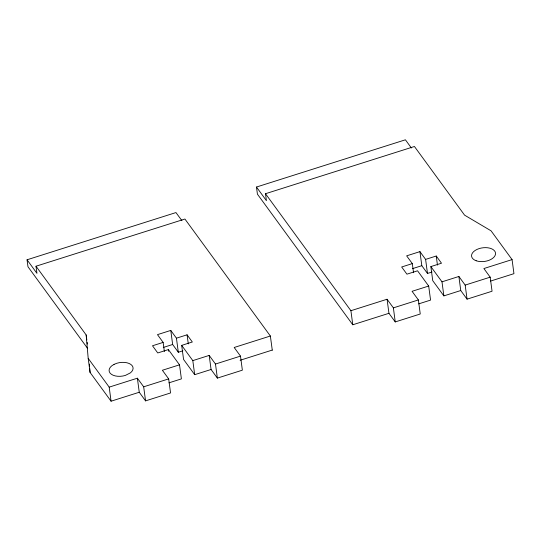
<?xml version="1.0" encoding="UTF-8"?>
<svg xmlns="http://www.w3.org/2000/svg" width="541" height="541" viewBox="0 0 541 541"><rect width="100%" height="100%" fill="white"/><g stroke="black" fill="none" stroke-linecap="round" stroke-linejoin="round"><path stroke-width="0.81" d="M87.547 348.33L27.983 266.767L27.05 259.788L175.967 212.566L181.898 220.66M418.7 303.873L430.568 300.106L428.688 286.04L412.073 291.308L418.376 299.937L420.249 314.003L395.248 321.929L388.952 313.307L352.779 324.776L257.421 194.151L256.475 187.037L405.412 139.801L411.383 147.984M27.05 259.788L36.95 273.347L35.997 266.219L184.921 219.031L270.365 336.015L272.279 350.203M256.475 187.037L266.422 200.664L265.496 193.719L414.44 146.489L464.57 215.142L491.066 230.824L512.077 259.599L513.95 273.665L490.592 281.07M182.878 350.805L178.32 352.252L176.434 338.186L170.773 330.423L157.472 334.636L163.139 342.399L164.356 351.501M432.043 272.008L427.485 273.455L425.605 259.396L419.938 251.626L406.643 255.846L412.31 263.609L413.527 272.711M163.139 342.399L152.501 345.773L157.749 352.962L168.386 349.587L179.511 364.83L181.391 378.896L168.934 382.845M176.434 338.186L187.078 334.811L192.325 342L181.681 345.374L183.568 359.44L194.686 374.676L211.071 369.483L217.367 378.105L242.368 370.179L240.488 356.113L234.192 347.484L270.365 336.015M412.31 263.609L401.672 266.983L406.92 274.172L417.557 270.798L428.688 286.04M425.605 259.396L436.249 256.021L441.497 263.21L430.859 266.585L432.732 280.651L443.863 295.893L460.756 290.531L467.059 299.159L492.06 291.234L490.18 277.168L483.884 268.539L512.077 259.599M163.267 347.464L172.653 344.489L178.32 352.252M412.425 268.667L421.811 265.692L427.485 273.455M35.997 266.219L86.161 334.947L88.197 358.379L109.187 387.133L137.38 378.193L143.676 386.815L145.556 400.881L170.557 392.955L168.677 378.889L162.381 370.26L179.511 364.83M181.681 345.374L192.806 360.61L209.191 355.417L215.487 364.039L217.367 378.105M265.496 193.719L350.906 310.71L387.072 299.241L393.375 307.87L395.248 321.929M430.859 266.585L441.99 281.827L458.883 276.471L465.179 285.093L467.059 299.159M143.676 386.815L168.677 378.889M215.487 364.039L240.488 356.113M393.375 307.87L418.376 299.937M465.179 285.093L490.18 277.168M88.197 358.379L90.076 372.445L111.067 401.199L139.26 392.252L145.556 400.881M240.096 360.279L272.245 350.081M458.883 276.471L460.756 290.531M441.99 281.827L443.863 295.893M436.249 256.021L437.459 265.117M419.938 251.626L421.811 265.692M387.072 299.241L388.952 313.307M350.906 310.71L352.779 324.776M209.191 355.417L211.071 369.483M192.806 360.61L194.686 374.676M187.078 334.811L188.295 343.914M170.773 330.423L172.653 344.489M168.386 349.587L168.609 351.244M137.38 378.193L139.26 392.252M109.187 387.133L111.067 401.199M86.161 334.947L86.824 339.91M87.155 342.392L87.378 344.049M89.353 364.073L89.569 366.588M89.718 368.259L90.076 372.445M114.063 364.37L111.784 365.811A12.078 6.877 -7.6 0 0 111.358 374.271A12.078 6.877 -7.6 0 0 125.37 375.42L130.408 372.871A12.078 6.877 -7.6 0 0 130.827 364.418A12.078 6.877 -7.6 0 0 116.822 363.261L114.063 364.37M476.195 260.762A12.078 6.877 -7.6 0 0 495.448 254.5A12.078 6.877 -7.6 0 0 479.008 248.637A12.078 6.877 -7.6 0 0 476.195 260.762"/></g></svg>
